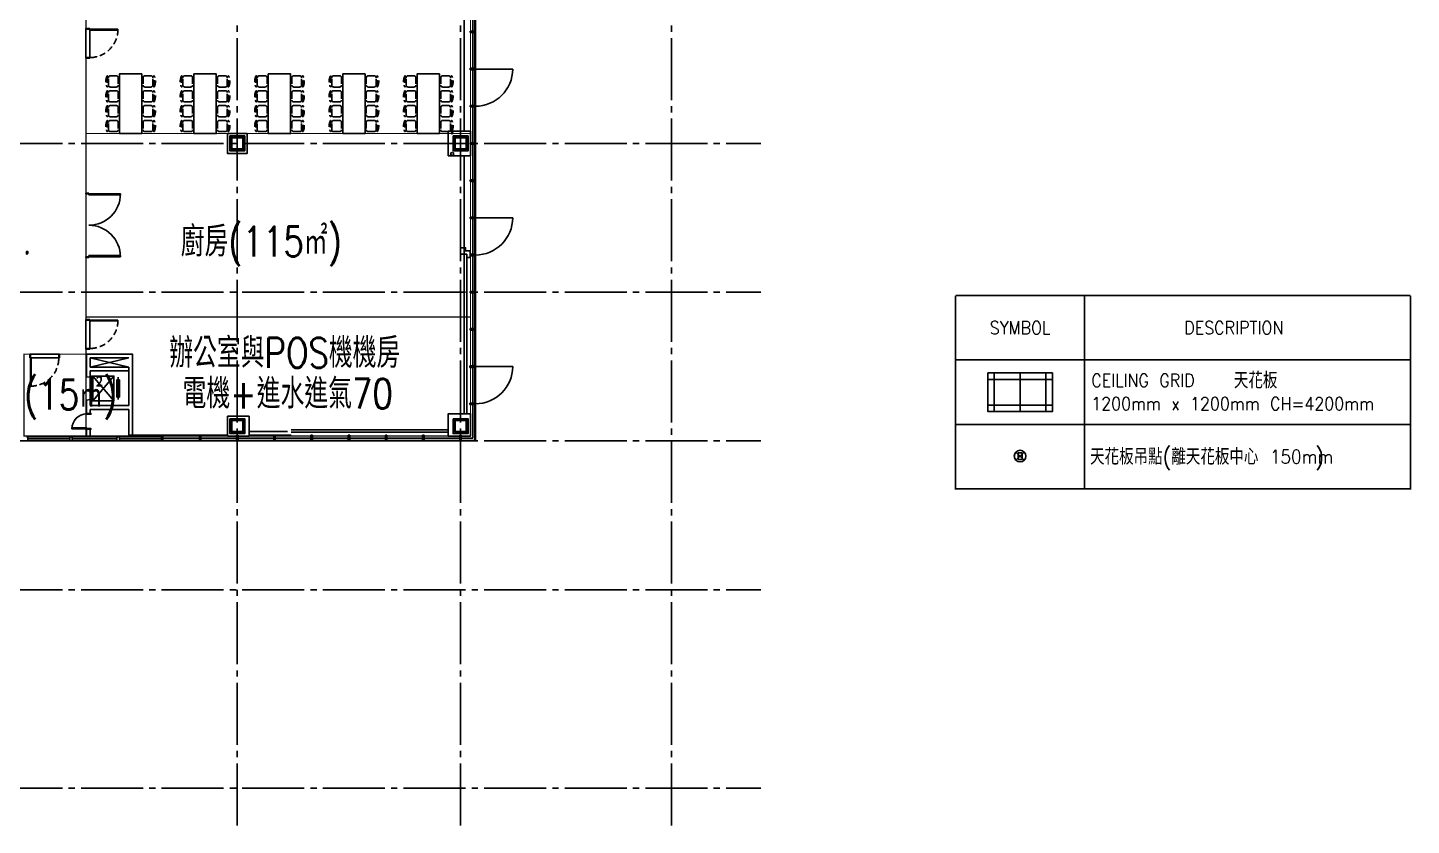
# Model space of a CAD drawing. Header units: millimetres. Extents: x -48783 to 29932, y 8989 to 23940.
# Drawn here: x 24355 to 29932, y 10600 to 13817 of the extents above; entities that cross this region are included whole.
import ezdxf
from ezdxf.enums import TextEntityAlignment as Align

# ---------------------------------------------------------------- set-up
doc = ezdxf.new("R2010")
doc.units = ezdxf.units.MM
doc.header["$LTSCALE"] = 100
for name, pattern in [('X-N-FAB-L20$0$1', [0.375, 0.25, -0.125]), ('X-N-FAB-L20$0$COL-CEN-LIN', [3.25, 2.5, -0.25, 0.25, -0.25]), ('X-N-FAB-L20$0$HIDDEN', [0.375, 0.25, -0.125])]:
    doc.linetypes.add(name, pattern=pattern)
for name, color, linetype in [('0-XREF', 7, 'Continuous'), ('188K-SM-03-F1-L20-ARCH-CEIL-Y2257103$0$K-TXT', 53, 'Continuous'), ('X-N-FAB-L20$0$08', 8, 'Continuous'), ('X-N-FAB-L20$0$BLOCK', 8, 'Continuous'), ('X-N-FAB-L20$0$CCL', 8, 'X-N-FAB-L20$0$COL-CEN-LIN'), ('X-N-FAB-L20$0$COL', 8, 'Continuous'), ('X-N-FAB-L20$0$COL-S', 8, 'Continuous'), ('X-N-FAB-L20$0$DOOR', 8, 'Continuous'), ('X-N-FAB-L20$0$DOORSILL', 8, 'Continuous'), ('X-N-FAB-L20$0$DW_Frame', 8, 'Continuous'), ('X-N-FAB-L20$0$FUN', 8, 'Continuous'), ('X-N-FAB-L20$0$FURNITURE', 8, 'Continuous'), ('X-N-FAB-L20$0$H-FURN', 8, 'X-N-FAB-L20$0$1'), ('X-N-FAB-L20$0$TXT-CODE', 8, 'Continuous')]:
    doc.layers.add(name, color=color, linetype=linetype)
doc.styles.add('188K-SM-03-F1-L20-ARCH-CEIL-Y2257103$0$Standard', font='txt.shx', dxfattribs={"bigfont": 'chineset.shx'})
doc.styles.add('X-N-FAB-L20$0$CHINA', font='simplex.shx', dxfattribs={"width": 0.75, "bigfont": 'chineset.shx'})
doc.styles.add('X-N-FAB-L20$0$Standard', font='romans.shx', dxfattribs={"bigfont": 'chineset.shx'})
doc.styles.add('X-N-FAB-L20$0$TG_NOTE_TEXT', font='simplex.shx', dxfattribs={"width": 0.75, "bigfont": 'chineset.shx'})

# ---------------------------------------------------------------- blocks, each defined once
blk = doc.blocks.new('X-N-FAB-L20$0$A$C028b1125')
at = {"layer": 'X-N-FAB-L20$0$COL'}
blk.add_lwpolyline([(0, 60), (60, 60), (60, 0), (0, 0)], close=True, dxfattribs=at)
at = {"layer": 'X-N-FAB-L20$0$COL-S'}
for points in [[(5, 5), (5, 55), (55, 55), (55, 5)], [(8, 8), (8, 52), (52, 52), (52, 8)]]:
    blk.add_lwpolyline(points, close=True, dxfattribs=at)
blk = doc.blocks.new('X-N-FAB-L20$0$A$C20c95bda')
at = {"layer": 'X-N-FAB-L20$0$CCL'}
for p, q in [((26220, 0), (26220, 9160)), ((27120, 0), (27120, 9160)), ((27970, 0), (27970, 9160)), ((240, 2750), (28330, 2750)), ((240, 2150), (28330, 2150)), ((240, 1550), (28330, 1550)), ((240, 950), (28330, 950)), ((240, 150), (28330, 150))]:
    blk.add_line(p, q, dxfattribs=at)
at = {"layer": 'X-N-FAB-L20$0$COL'}
for p in [(26190, 2720), (27090, 2720), (26190, 1580), (27090, 1580)]:
    blk.add_blockref('X-N-FAB-L20$0$A$C028b1125', p, dxfattribs=at)
blk = doc.blocks.new('X-N-FAB-L20$0$A$C1d07c4d4')
for centre, radius in [((26783.5, 2767.2), 3.5), ((26783.5, 2682.8), 6.25)]:
    blk.add_circle(centre, radius)
at = {"layer": 'X-N-FAB-L20$0$08'}
for p, q in [((26866.4, 4538), (26866.4, 1536)), ((26875.3, 4477.1), (26875.3, 1527.1)), ((26877.4, 4475), (26877.4, 1525)), ((26832.4, 3875), (26832.4, 2775)), ((26856.5, 3178), (26877.4, 3178)), ((26856.5, 3172), (26856.5, 3178)), ((26856.5, 3172), (26877.4, 3172)), ((26866.4, 3172), (26866.4, 3178)), ((26873.4, 3172), (26873.4, 3178)), ((26875.3, 3172), (26875.3, 3178)), ((26856.5, 3028), (26877.4, 3028)), ((26856.5, 3022), (26856.5, 3028)), ((26856.5, 3022), (26877.4, 3022)), ((26866.4, 3022), (26866.4, 3028)), ((26873.4, 3022), (26873.4, 3028)), ((26875.3, 3022), (26875.3, 3028)), ((26875.3, 3025), (27025.3, 3025)), ((26877.4, 3025), (27027.4, 3025)), ((26856.5, 2872), (26856.5, 2878)), ((26856.5, 2878), (26877.4, 2878)), ((26856.5, 2872), (26877.4, 2872)), ((26866.4, 2872), (26866.4, 2878)), ((26873.4, 2872), (26873.4, 2878)), ((26875.3, 2872), (26875.3, 2878)), ((26856.5, 2728), (26877.4, 2728)), ((26856.5, 2722), (26856.5, 2728)), ((26856.5, 2722), (26877.4, 2722)), ((26866.4, 2722), (26866.4, 2728)), ((26873.4, 2722), (26873.4, 2728)), ((26875.3, 2722), (26875.3, 2728)), ((26832.4, 2675), (26832.4, 1635)), ((26832.4, 2675), (26832.4, 1635)), ((26856.5, 2572), (26856.5, 2578)), ((26856.5, 2578), (26877.4, 2578)), ((26856.5, 2572), (26877.4, 2572)), ((26866.4, 2572), (26866.4, 2578)), ((26873.4, 2572), (26873.4, 2578)), ((26875.3, 2572), (26875.3, 2578)), ((26856.5, 2422), (26856.5, 2428)), ((26856.5, 2428), (26877.4, 2428)), ((26856.5, 2422), (26877.4, 2422)), ((26866.4, 2422), (26866.4, 2428)), ((26873.4, 2422), (26873.4, 2428)), ((26875.3, 2422), (26875.3, 2428)), ((26875.3, 2425), (27025.3, 2425)), ((26877.4, 2425), (27027.4, 2425)), ((26817.4, 2279), (26817.4, 2304)), ((26817.4, 2304), (26832.4, 2304)), ((26832.4, 2291.5), (26832.4, 2334)), ((26856.5, 2291.5), (26832.4, 2291.5)), ((26856.5, 2291.5), (26856.5, 2265)), ((26817.4, 2279), (26842.4, 2279)), ((26832.4, 2279), (26832.4, 1635)), ((26842.4, 2279), (26842.4, 2265)), ((26842.4, 2265), (26842.4, 1635)), ((26842.4, 2265), (26856.5, 2265)), ((26856.5, 2272), (26856.5, 2278)), ((26856.5, 2278), (26877.4, 2278)), ((26856.5, 2272), (26877.4, 2272)), ((26866.4, 2272), (26866.4, 2278)), ((26873.4, 2272), (26873.4, 2278)), ((26875.3, 2272), (26875.3, 2278)), ((26856.5, 2122), (26856.5, 2128)), ((26856.5, 2128), (26877.4, 2128)), ((26856.5, 2122), (26877.4, 2122)), ((26866.4, 2122), (26866.4, 2128)), ((26873.4, 2122), (26873.4, 2128)), ((26875.3, 2122), (26875.3, 2128)), ((26856.5, 1972), (26856.5, 1978)), ((26856.5, 1978), (26877.4, 1978)), ((26856.5, 1972), (26877.4, 1972)), ((26866.4, 1972), (26866.4, 1978)), ((26873.4, 1972), (26873.4, 1978)), ((26875.3, 1972), (26875.3, 1978)), ((26854.4, 1822), (26854.4, 1828)), ((26854.4, 1828), (26877.4, 1828)), ((26854.4, 1822), (26854.4, 1828)), ((26854.4, 1822), (26877.4, 1822)), ((26856.5, 1822), (26856.5, 1828)), ((26856.5, 1828), (26877.4, 1828)), ((26856.5, 1822), (26877.4, 1822)), ((26866.4, 1822), (26866.4, 1828)), ((26866.4, 1822), (26866.4, 1828)), ((26873.4, 1822), (26873.4, 1828)), ((26873.4, 1822), (26873.4, 1828)), ((26875.3, 1822), (26875.3, 1828)), ((26875.3, 1822), (26875.3, 1828)), ((26875.3, 1825), (27025.3, 1825)), ((26877.4, 1822), (26877.4, 1828)), ((26877.4, 1825), (27027.4, 1825)), ((26854.4, 1672), (26854.4, 1678)), ((26854.4, 1678), (26877.4, 1678)), ((26854.4, 1672), (26854.4, 1678)), ((26856.5, 1672), (26856.5, 1678)), ((26856.5, 1678), (26877.4, 1678)), ((26866.4, 1672), (26866.4, 1678)), ((26866.4, 1672), (26866.4, 1678)), ((26873.4, 1672), (26873.4, 1678)), ((26873.4, 1672), (26873.4, 1678)), ((26875.3, 1672), (26875.3, 1678)), ((26875.3, 1672), (26875.3, 1678)), ((26877.4, 1672), (26877.4, 1678)), ((25877.4, 1625), (25964.9, 1625)), ((25877.4, 1545), (25877.4, 1625)), ((25964.9, 1625), (25964.9, 1545)), ((26854.4, 1672), (26877.4, 1672)), ((26856.5, 1672), (26877.4, 1672)), ((25964.9, 1563), (26119.9, 1563)), ((26767.4, 1570), (26134.9, 1570)), ((25067.4, 1542), (25617.4, 1542)), ((25067.4, 1525), (25617.4, 1525)), ((25072.4, 1542), (25072.4, 1525)), ((25072.4, 1533.5), (25242.4, 1533.5)), ((25242.4, 1542), (25242.4, 1525)), ((25252.4, 1542), (25252.4, 1525)), ((25252.4, 1533.5), (25432.4, 1533.5)), ((25432.4, 1542), (25432.4, 1525)), ((25442.4, 1542), (25442.4, 1525)), ((25442.4, 1533.5), (25612.4, 1533.5)), ((25479.9, 1548), (25877.4, 1548)), ((25612.4, 1542), (25612.4, 1525)), ((25617.4, 1542), (25617.4, 1525)), ((25617.4, 1536), (26866.4, 1536)), ((26875.3, 1527.1), (25617.4, 1527.1)), ((26877.4, 1525), (25617.4, 1525)), ((25770.4, 1548), (25764.4, 1548)), ((25764.4, 1548), (25764.4, 1527.1)), ((25770.4, 1536), (25764.4, 1536)), ((25770.4, 1529), (25764.4, 1529)), ((25770.4, 1527.1), (25764.4, 1527.1)), ((25770.4, 1548), (25770.4, 1527.1)), ((25964.9, 1545), (25877.4, 1545)), ((25914.4, 1548), (25914.4, 1527.1)), ((25914.4, 1536), (25920.4, 1536)), ((25914.4, 1529), (25920.4, 1529)), ((25914.4, 1527.1), (25920.4, 1527.1)), ((25920.4, 1548), (25920.4, 1527.1)), ((25964.9, 1548), (26134.9, 1548)), ((26064.4, 1548), (26064.4, 1527.1)), ((26064.4, 1548), (26070.4, 1548)), ((26064.4, 1536), (26070.4, 1536)), ((26064.4, 1529), (26070.4, 1529)), ((26064.4, 1527.1), (26070.4, 1527.1)), ((26070.4, 1548), (26070.4, 1527.1)), ((26767.4, 1560), (26134.9, 1560)), ((26214.4, 1548), (26220.4, 1548)), ((26214.4, 1548), (26214.4, 1527.1)), ((26214.4, 1536), (26220.4, 1536)), ((26214.4, 1529), (26220.4, 1529)), ((26214.4, 1527.1), (26220.4, 1527.1)), ((26220.4, 1548), (26220.4, 1527.1)), ((26364.4, 1548), (26364.4, 1527.1)), ((26364.4, 1548), (26370.4, 1548)), ((26364.4, 1536), (26370.4, 1536)), ((26364.4, 1529), (26370.4, 1529)), ((26364.4, 1527.1), (26370.4, 1527.1)), ((26370.4, 1548), (26370.4, 1527.1)), ((26514.4, 1548), (26514.4, 1527.1)), ((26514.4, 1548), (26520.4, 1548)), ((26514.4, 1536), (26520.4, 1536)), ((26514.4, 1529), (26520.4, 1529)), ((26514.4, 1527.1), (26520.4, 1527.1)), ((26520.4, 1548), (26520.4, 1527.1)), ((26664.4, 1548), (26664.4, 1527.1)), ((26664.4, 1548), (26670.4, 1548)), ((26664.4, 1536), (26670.4, 1536)), ((26664.4, 1529), (26670.4, 1529)), ((26664.4, 1527.1), (26670.4, 1527.1)), ((26670.4, 1548), (26670.4, 1527.1)), ((26814.4, 1548), (26814.4, 1527.1)), ((26814.4, 1548), (26820.4, 1548)), ((26814.4, 1548), (26814.4, 1527.1)), ((26814.4, 1548), (26820.4, 1548)), ((26814.4, 1536), (26820.4, 1536)), ((26814.4, 1536), (26820.4, 1536)), ((26814.4, 1529), (26820.4, 1529)), ((26814.4, 1529), (26820.4, 1529)), ((26814.4, 1527.1), (26820.4, 1527.1)), ((26814.4, 1527.1), (26820.4, 1527.1)), ((26820.4, 1548), (26820.4, 1527.1)), ((26820.4, 1548), (26820.4, 1527.1))]:
    blk.add_line(p, q, dxfattribs=at)
for points in [[(25957.4, 2731), (25957.4, 2685), (25877.4, 2685), (25877.4, 2765)], [(25877.4, 2765), (25957.4, 2765), (25957.4, 2731)]]:
    blk.add_lwpolyline(points, dxfattribs=at)
for points in [[(25887.4, 2755), (25947.4, 2755), (25947.4, 2695), (25887.4, 2695)], [(25892.4, 2700), (25892.4, 2750), (25942.4, 2750), (25942.4, 2700)], [(25895.4, 2703), (25895.4, 2747), (25939.4, 2747), (25939.4, 2703)], [(26857.4, 2775), (26767.4, 2775), (26767.4, 2675), (26857.4, 2675), (26857.4, 2775)], [(26787.4, 2755), (26847.4, 2755), (26847.4, 2695), (26787.4, 2695)], [(26792.4, 2700), (26792.4, 2750), (26842.4, 2750), (26842.4, 2700)], [(26795.4, 2703), (26795.4, 2747), (26839.4, 2747), (26839.4, 2703)], [(25067.4, 2279), (25070.4, 2279), (25070.4, 2282), (25073.4, 2282), (25073.4, 2289), (25067.4, 2289)], [(26837.4, 2294), (26832.4, 2294), (26832.4, 2304), (26837.4, 2304)], [(26857.4, 1545), (26767.4, 1545), (26767.4, 1635), (26857.4, 1635), (26857.4, 1545)], [(25887.4, 1615), (25947.4, 1615), (25947.4, 1555), (25887.4, 1555)], [(25892.4, 1560), (25892.4, 1610), (25942.4, 1610), (25942.4, 1560)], [(25895.4, 1563), (25895.4, 1607), (25939.4, 1607), (25939.4, 1563)], [(26787.4, 1615), (26847.4, 1615), (26847.4, 1555), (26787.4, 1555)], [(26792.4, 1560), (26792.4, 1610), (26842.4, 1610), (26842.4, 1560)], [(26795.4, 1563), (26795.4, 1607), (26839.4, 1607), (26839.4, 1563)]]:
    blk.add_lwpolyline(points, close=True, dxfattribs=at)
for centre in [(26877.4, 3025), (26877.4, 2425), (26877.4, 1825)]:
    blk.add_arc(centre, 150, 270.0002, 359.9999, dxfattribs=at)
blk = doc.blocks.new('*U167')
at = {"layer": 'X-N-FAB-L20$0$FURNITURE', "linetype": 'Continuous', "ltscale": 0.1}
blk.add_lwpolyline([(0, 0), (90, 0), (90, 240), (0, 240)], close=True, dxfattribs=at)
at = {"layer": 'X-N-FAB-L20$0$H-FURN'}
for p, q in [((-48.6, 231.9), (-46.8, 231)), ((138.6, 231.9), (136.8, 231)), ((-48.6, 188.1), (-46.8, 189)), ((-48.6, 171.9), (-46.8, 171)), ((138.6, 188.1), (136.8, 189)), ((138.6, 171.9), (136.8, 171)), ((-48.6, 128.1), (-46.8, 129)), ((-48.6, 111.9), (-46.8, 111)), ((138.6, 128.1), (136.8, 129)), ((138.6, 111.9), (136.8, 111)), ((-48.6, 68.1), (-46.8, 69)), ((138.6, 68.1), (136.8, 69)), ((-48.6, 51.9), (-46.8, 51)), ((-48.6, 8.1), (-46.8, 9)), ((138.6, 51.9), (136.8, 51)), ((138.6, 8.1), (136.8, 9))]:
    blk.add_line(p, q, dxfattribs=at)
for points in [[(-36.9, 187.5, -0.414214), (-44.4, 195), (-44.4, 225, -0.414214), (-36.9, 232.5), (-12.5, 232.5, -0.414214), (-5, 225), (-5, 195, -0.414214), (-12.5, 187.5)], [(126.9, 187.5, 0.414214), (134.4, 195), (134.4, 225, 0.414214), (126.9, 232.5), (102.5, 232.5, 0.414214), (95, 225), (95, 195, 0.414214), (102.5, 187.5)], [(-36.9, 127.5, -0.414214), (-44.4, 135), (-44.4, 165, -0.414214), (-36.9, 172.5), (-12.5, 172.5, -0.414214), (-5, 165), (-5, 135, -0.414214), (-12.5, 127.5)], [(126.9, 127.5, 0.414214), (134.4, 135), (134.4, 165, 0.414214), (126.9, 172.5), (102.5, 172.5, 0.414214), (95, 165), (95, 135, 0.414214), (102.5, 127.5)], [(-36.9, 67.5, -0.414214), (-44.4, 75), (-44.4, 105, -0.414214), (-36.9, 112.5), (-12.5, 112.5, -0.414214), (-5, 105), (-5, 75, -0.414214), (-12.5, 67.5)], [(126.9, 67.5, 0.414214), (134.4, 75), (134.4, 105, 0.414214), (126.9, 112.5), (102.5, 112.5, 0.414214), (95, 105), (95, 75, 0.414214), (102.5, 67.5)], [(-36.9, 7.5, -0.414214), (-44.4, 15), (-44.4, 45, -0.414214), (-36.9, 52.5), (-12.5, 52.5, -0.414214), (-5, 45), (-5, 15, -0.414214), (-12.5, 7.5)], [(126.9, 7.5, 0.414214), (134.4, 15), (134.4, 45, 0.414214), (126.9, 52.5), (102.5, 52.5, 0.414214), (95, 45), (95, 15, 0.414214), (102.5, 7.5)]]:
    blk.add_lwpolyline(points, format="xyb", close=True, dxfattribs=at)
for centre, radius, start, end in [((-1.9, 210), 53.1, 156.6074, 203.3926), ((-49.3, 230.5), 1.5, 64.9424, 156.6074), ((-1.9, 210), 48.1, 156.6745, 203.3255), ((-47.4, 229.6), 1.5, 336.6745, 64.9424), ((137.4, 229.6), 1.5, 115.0576, 203.3255), ((91.9, 210), 48.1, 336.6745, 23.3255), ((139.3, 230.5), 1.5, 23.3926, 115.0576), ((91.9, 210), 53.1, 336.6074, 23.3926), ((-1.9, 150), 53.1, 156.6074, 203.3926), ((-49.3, 189.5), 1.5, 203.3926, 295.0576), ((-49.3, 170.5), 1.5, 64.9424, 156.6074), ((-1.9, 150), 48.1, 156.6745, 203.3255), ((-47.4, 190.4), 1.5, 295.0576, 23.3255), ((-47.4, 169.6), 1.5, 336.6745, 64.9424), ((137.4, 190.4), 1.5, 156.6745, 244.9424), ((137.4, 169.6), 1.5, 115.0576, 203.3255), ((91.9, 150), 48.1, 336.6745, 23.3255), ((139.3, 189.5), 1.5, 244.9424, 336.6074), ((139.3, 170.5), 1.5, 23.3926, 115.0576), ((91.9, 150), 53.1, 336.6074, 23.3926), ((-49.3, 129.5), 1.5, 203.3926, 295.0576), ((-49.3, 110.5), 1.5, 64.9424, 156.6074), ((-47.4, 130.4), 1.5, 295.0576, 23.3255), ((137.4, 130.4), 1.5, 156.6745, 244.9424), ((139.3, 129.5), 1.5, 244.9424, 336.6074), ((139.3, 110.5), 1.5, 23.3926, 115.0576), ((-1.9, 90), 53.1, 156.6074, 203.3926), ((-49.3, 69.5), 1.5, 203.3926, 295.0576), ((-1.9, 90), 48.1, 156.6745, 203.3255), ((-47.4, 109.6), 1.5, 336.6745, 64.9424), ((-47.4, 70.4), 1.5, 295.0576, 23.3255), ((137.4, 109.6), 1.5, 115.0576, 203.3255), ((137.4, 70.4), 1.5, 156.6745, 244.9424), ((91.9, 90), 48.1, 336.6745, 23.3255), ((139.3, 69.5), 1.5, 244.9424, 336.6074), ((91.9, 90), 53.1, 336.6074, 23.3926), ((-1.9, 30), 53.1, 156.6074, 203.3926), ((-49.3, 50.5), 1.5, 64.9424, 156.6074), ((-49.3, 9.5), 1.5, 203.3926, 295.0576), ((-1.9, 30), 48.1, 156.6745, 203.3255), ((-47.4, 49.6), 1.5, 336.6745, 64.9424), ((-47.4, 10.4), 1.5, 295.0576, 23.3255), ((137.4, 49.6), 1.5, 115.0576, 203.3255), ((137.4, 10.4), 1.5, 156.6745, 244.9424), ((91.9, 30), 48.1, 336.6745, 23.3255), ((139.3, 50.5), 1.5, 23.3926, 115.0576), ((139.3, 9.5), 1.5, 244.9424, 336.6074), ((91.9, 30), 53.1, 336.6074, 23.3926)]:
    blk.add_arc(centre, radius, start, end, dxfattribs=at)
blk = doc.blocks.new('X-N-FAB-L20$0$A$C3E283735')
at = {"layer": 'X-N-FAB-L20$0$DOOR', "linetype": 'Continuous'}
for p, q in [((39, 124), (39, 10)), ((42, 10), (42, 124)), ((-75, 10), (-72, 10)), ((-75, 10), (-75, -5)), ((-72, 10), (-72, -5)), ((39, 10), (42, 10)), ((45, 10), (42, 10)), ((42, 10), (42, -5)), ((45, 10), (45, -5)), ((-72, -5), (-75, -5)), ((42, -5), (45, -5))]:
    blk.add_line(p, q, dxfattribs=at)
at = {"layer": 'X-N-FAB-L20$0$DOOR', "linetype": 'X-N-FAB-L20$0$HIDDEN'}
blk.add_arc((42, 10), 114, 90, 180, dxfattribs=at)
at = {"layer": 'X-N-FAB-L20$0$DOORSILL', "linetype": 'Continuous'}
for p, q in [((42, 10), (-72, 10)), ((-72, -5), (42, -5))]:
    blk.add_line(p, q, dxfattribs=at)
blk = doc.blocks.new('*U168')
at = {"color": 0}
for p, q in [((-3, -12), (-3, 0)), ((257, -12), (257, 0))]:
    blk.add_line(p, q, dxfattribs=at)
for points in [[(0, 0), (0, 127), (4.375, 127), (4.375, 0)], [(254, 0), (254, 127), (249.625, 127), (249.625, 0)]]:
    blk.add_lwpolyline(points, close=True, dxfattribs=at)
for centre, start, end in [((0, 0), 0, 90), ((254, 0), 90, 180)]:
    blk.add_arc(centre, 127, start, end, dxfattribs=at)
at = {"layer": 'X-N-FAB-L20$0$DW_Frame'}
for points in [[(-3, -12), (0, -12), (0, 0), (-3, 0)], [(257, -12), (254, -12), (254, 0), (257, 0)]]:
    blk.add_lwpolyline(points, dxfattribs=at)
at = {"color": 0, "style": 'X-N-FAB-L20$0$Standard', "width": 0.5}
for tag, p in [('NO', (-5, 5)), ('TYPE', (24.375, 5))]:
    blk.add_attdef(tag, text='', height=10, dxfattribs=at).set_placement(p, align=Align.BOTTOM_RIGHT)
blk.add_attdef('DESC', text='', height=10, dxfattribs=at).set_placement((24.375, 6.5), align=Align.BOTTOM_LEFT)
at = {"color": 0, "style": 'X-N-FAB-L20$0$TG_NOTE_TEXT', "width": 0.5, "flags": 1}
blk.add_attdef('WH', text='', height=20, dxfattribs=at).set_placement((259, 5), align=Align.BOTTOM_LEFT)
blk = doc.blocks.new('X-N-FAB-L20')
for p, q in [((24592.5, 12500), (24592.5, 12412)), ((24592.5, 12500), (24777.5, 12500)), ((24777.5, 12277.5), (24777.5, 12500)), ((24607.5, 12485), (24762.5, 12447.5)), ((24762.5, 12485), (24607.5, 12447.5)), ((24607.5, 12447.5), (24607.5, 12485)), ((24607.5, 12485), (24762.5, 12485)), ((24607.5, 12447.5), (24762.5, 12447.5)), ((24762.5, 12447.5), (24762.5, 12432.5)), ((24592.5, 12409), (24607.5, 12407)), ((24607.5, 12432.5), (24762.5, 12432.5)), ((24607.5, 12407), (24607.5, 12432.5)), ((24607.5, 12412), (24607.5, 12312)), ((24607.5, 12412), (24607.5, 12312)), ((24607.5, 12407), (24607.5, 12407)), ((24607.5, 12317), (24607.5, 12407)), ((24702.5, 12412), (24617.5, 12312)), ((24617.5, 12412), (24702.5, 12312)), ((24720, 12407), (24720, 12317)), ((24762.5, 12292.5), (24762.5, 12432.5)), ((24592.5, 12315), (24607.5, 12317)), ((24592.5, 12312), (24592.5, 12260.9)), ((24607.5, 12292.5), (24762.5, 12292.5)), ((24607.5, 12277.5), (24762.5, 12277.5)), ((24762.5, 12277.5), (24762.5, 12170)), ((24777.5, 12277.5), (24777.5, 12170)), ((24607.5, 12260.9), (24592.5, 12260.9)), ((24607.5, 12197), (24592.5, 12197)), ((24592.5, 12197), (24592.5, 12170))]:
    blk.add_line(p, q)
at = {"const_width": 5}
for points in [[(26140, 13390), (24590, 13390), (24590, 16200), (26140, 16200)], [(24590, 13390), (26140, 13390), (26140, 12650), (24590, 12650)], [(26140, 12650), (24590, 12650), (24590, 12170), (26140, 12170)], [(24777.5, 12500), (24340, 12500), (24340, 12170), (24777.5, 12170)]]:
    blk.add_lwpolyline(points, close=True, dxfattribs=at)
for points in [[(24592.5, 12412), (24591.5, 12412), (24591.5, 12409), (24592.5, 12409)], [(24592.5, 12312), (24591.5, 12312), (24591.5, 12315), (24592.5, 12315)], [(24607.5, 12292.5), (24607.5, 12317)], [(24607.5, 12260.9), (24607.5, 12277.5)], [(24607.5, 12170), (24607.5, 12197)]]:
    blk.add_lwpolyline(points)
for points in [[(24610.5, 12312), (24610.5, 12412), (24607.5, 12412), (24607.5, 12312)], [(24617.5, 12312), (24617.5, 12412), (24614.5, 12412), (24614.5, 12312)], [(24617.5, 12412), (24702.5, 12412), (24702.5, 12312), (24617.5, 12312), (24617.5, 12412)], [(24725, 12397), (24725, 12327), (24715, 12327), (24715, 12397), (24725, 12397)], [(24590.2, 12259), (24593.1, 12259), (24593.1, 12258), (24609.8, 12258), (24609.8, 12260.9), (24590.2, 12260.9)], [(24593.1, 12199), (24533.1, 12199), (24533.1, 12202.9), (24593.1, 12202.9)], [(24590.2, 12199), (24593.1, 12199), (24593.1, 12199.9), (24609.8, 12199.9), (24609.8, 12197), (24590.2, 12197)]]:
    blk.add_lwpolyline(points, close=True)
blk.add_arc((24593.1, 12199), 60, 90, 180)
blk.add_blockref('X-N-FAB-L20$0$A$C1d07c4d4', (-717.4, 10625))
at = {"layer": 'X-N-FAB-L20$0$BLOCK'}
blk.add_blockref('X-N-FAB-L20$0$A$C20c95bda', (-1020, 10600), dxfattribs=at)
at = {"layer": 'X-N-FAB-L20$0$DOOR', "xscale": -1, "rotation": 270}
for p in [(24595, 13768.2), (24595, 12595)]:
    blk.add_blockref('X-N-FAB-L20$0$A$C3E283735', p, dxfattribs=at)
at = {"layer": 'X-N-FAB-L20$0$DOOR', "xscale": -1, "yscale": -1, "rotation": 90}
blk.add_blockref('*U168', (24602, 13147), dxfattribs=at)
at = {"layer": 'X-N-FAB-L20$0$DOOR', "rotation": 180.0000000000047}
blk.add_blockref('X-N-FAB-L20$0$A$C3E283735', (24408.5, 12495), dxfattribs=at)
at = {"layer": 'X-N-FAB-L20$0$FUN', "linetype": 'X-N-FAB-L20$0$HIDDEN'}
for p in [(24725, 13390), (25025, 13390), (25325, 13390), (25625, 13390), (25925, 13390)]:
    blk.add_blockref('*U167', p, dxfattribs=at)
at = {"layer": 'X-N-FAB-L20$0$TXT-CODE', "style": 'X-N-FAB-L20$0$CHINA', "width": 0.8}
for s, p in [('廚房(115㎡)', (25297, 12954.5)), ('辦公室與POS機機房', (25391.4, 12505.5)), ('(15㎡)', (24528.4, 12337.1)), ('電機+進水進氣70', (25403, 12340.9))]:
    blk.add_text(s, height=120, dxfattribs=at).set_placement(p, align=Align.MIDDLE_CENTER)
blk = doc.blocks.new('188K-SM-03-F1-L20-ARCH-CEIL-Y2257103')
at = {"layer": '188K-SM-03-F1-L20-ARCH-CEIL-Y2257103$0$K-TXT'}
h = blk.add_hatch(color=1, dxfattribs=at)
edge = h.paths.add_edge_path()
edge.add_arc((28355.4, 12088.9), 2.6, 0, 360)
for p, q in [((28615.4, 11956.8), (28615.4, 12736.6)), ((28095.4, 12476.6), (29928.8, 12476.6)), ((28095.4, 12216.6), (29928.8, 12216.6)), ((28095.4, 11956.6), (29928.8, 11956.6)), ((28095.4, 11956.6), (29928.8, 11956.6))]:
    blk.add_line(p, q, dxfattribs=at)
at = {"layer": '188K-SM-03-F1-L20-ARCH-CEIL-Y2257103$0$K-TXT', "color": 171, "ltscale": 1000}
for p, q in [((28485.4, 12424.6), (28225.4, 12424.6)), ((28485.4, 12398.6), (28225.4, 12398.6)), ((28251.4, 12268.6), (28251.4, 12424.6)), ((28355.4, 12268.6), (28355.4, 12424.6)), ((28459.4, 12268.6), (28459.4, 12424.6)), ((28485.4, 12294.6), (28225.4, 12294.6))]:
    blk.add_line(p, q, dxfattribs=at)
at = {"layer": '188K-SM-03-F1-L20-ARCH-CEIL-Y2257103$0$K-TXT', "color": 1}
for p, q in [((28338.8, 12105.3), (28372.1, 12072.5)), ((28338.8, 12072.5), (28372.1, 12105.3))]:
    blk.add_line(p, q, dxfattribs=at)
at = {"layer": '188K-SM-03-F1-L20-ARCH-CEIL-Y2257103$0$K-TXT', "const_width": 7.22}
for points in [[(29928.8, 12736.6), (29928.8, 11956.8), (28095.4, 11956.8), (28095.4, 12736.6)], [(28095.4, 12736.6), (29928.8, 12736.6)]]:
    blk.add_lwpolyline(points, dxfattribs=at)
at = {"layer": '188K-SM-03-F1-L20-ARCH-CEIL-Y2257103$0$K-TXT', "color": 171, "ltscale": 1000}
blk.add_lwpolyline([(28225.4, 12424.6), (28485.4, 12424.6), (28485.4, 12268.6), (28225.4, 12268.6), (28225.4, 12424.6)], dxfattribs=at)
at = {"layer": '188K-SM-03-F1-L20-ARCH-CEIL-Y2257103$0$K-TXT', "color": 1}
blk.add_lwpolyline([(28347.1, 12075.9), (28347.1, 12101.9), (28363.8, 12101.9), (28363.8, 12075.9)], close=True, dxfattribs=at)
for radius in [23.4, 2.6]:
    blk.add_circle((28355.4, 12088.9), radius, dxfattribs=at)
at = {"layer": '188K-SM-03-F1-L20-ARCH-CEIL-Y2257103$0$K-TXT', "style": '188K-SM-03-F1-L20-ARCH-CEIL-Y2257103$0$Standard', "width": 0.9}
for s, p in [('SYMBOL', (28355.4, 12606.6)), ('DESCRIPTION', (29216.9, 12606.6))]:
    blk.add_text(s, height=52, dxfattribs=at).set_placement(p, align=Align.MIDDLE)
for s, height, p in [('CEILING GRID', 52, (28642.1, 12394.3)), ('天花板', 65, (29217, 12394.3)), ('1200mm x 1200mm CH=4200mm', 52, (28642.1, 12300.6)), ('天花板吊點(離天花板中心    )', 65, (28637.4, 12086.6)), ('150mm', 55, (29362.7, 12086.6))]:
    blk.add_text(s, height=height, dxfattribs=at).set_placement(p, align=Align.MIDDLE_LEFT)

msp = doc.modelspace()

# ---------------------------------------------------------------- block references
at = {"layer": '0-XREF'}
for name in ['X-N-FAB-L20', '188K-SM-03-F1-L20-ARCH-CEIL-Y2257103']:
    msp.add_blockref(name, (0, 0), dxfattribs=at)

doc.saveas('drawing.dxf')
